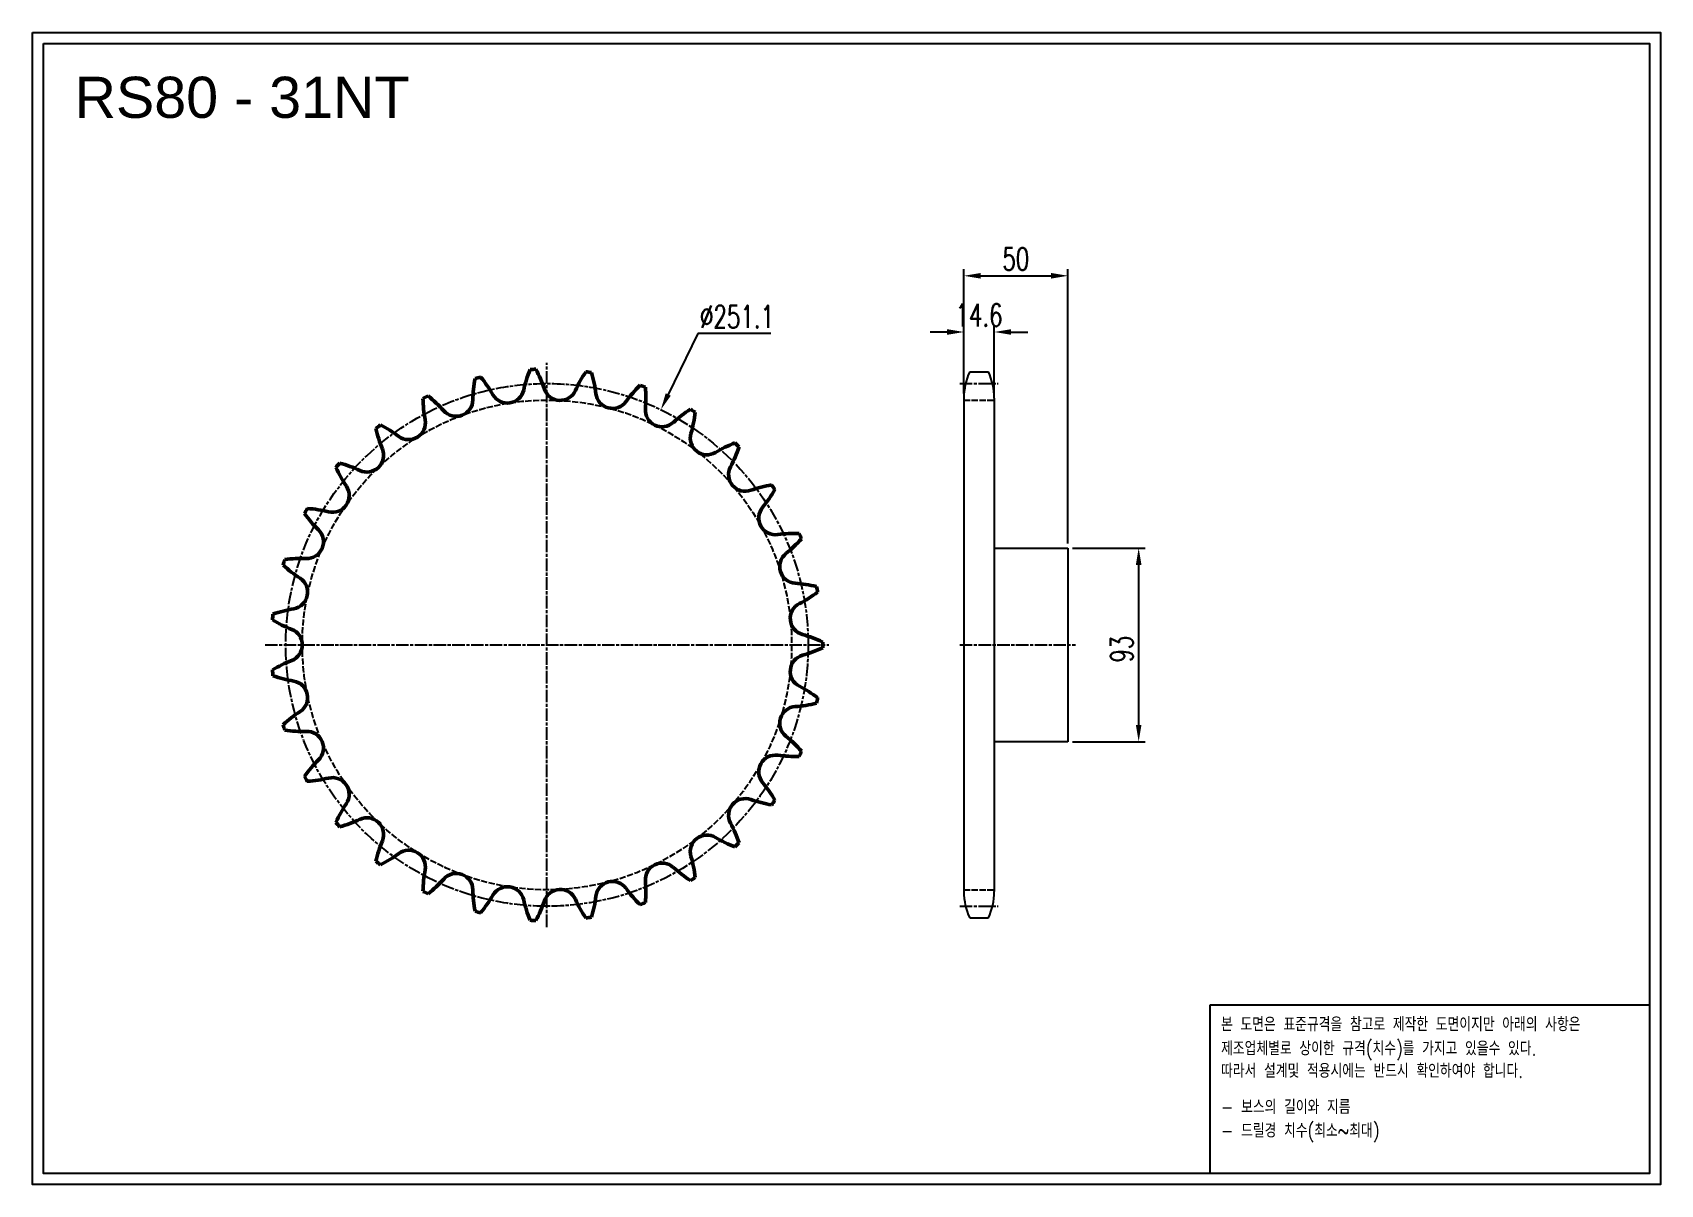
# Model space of a CAD drawing. Header units: millimetres. Extents: x -68212 to -67429, y 16933 to 17486.
import ezdxf

# ---------------------------------------------------------------- set-up
doc = ezdxf.new("R2010")
doc.units = ezdxf.units.MM
for name, pattern in [('AM_ISO02W050', [7.5, 6, -1.5]), ('AM_ISO02W050x2', [3.75, 3, -0.75]), ('AM_ISO08W050', [18, 12, -1.5, 3, -1.5]), ('AM_ISO08W050x2', [9, 6, -0.75, 1.5, -0.75])]:
    doc.linetypes.add(name, pattern=pattern)
for name, color, linetype, lineweight in [('AM_0N', 7, 'Continuous', 50), ('AM_3N', 6, 'AM_ISO02W050', 25), ('AM_7', 4, 'AM_ISO08W050', 25), ('AM_7N', 4, 'AM_ISO08W050', 25)]:
    doc.layers.add(name, color=color, linetype=linetype, lineweight=lineweight)
doc.layers.add('S-DIM', color=7, linetype='Continuous')
doc.styles.add('HAN', font='ROMANS.shx', dxfattribs={"width": 0.7, "bigfont": 'whgtxt.shx'})
doc.styles.add('HSG', font='SIMPLEX.shx', dxfattribs={"width": 0.7, "bigfont": 'HSG.shx'})
doc.styles.get("Standard").update_dxf_attribs({"font": 'arial.ttf'})
doc.dimstyles.new('APP23', dxfattribs={"dimscale": 4.5, "dimtxt": 2.4, "dimasz": 1.8, "dimexe": 0.7, "dimexo": 0.5, "dimgap": 0.6, "dimtad": 1, "dimtoh": 1, "dimdec": 1, "dimrnd": 0.01, "dimzin": 9, "dimdsep": 46, "dimtxsty": 'HSG', "dimcen": 0, "dimclrd": 1, "dimclre": 1, "dimclrt": 256, "dimazin": 2, "dimtp": 1, "dimtm": 1, "dimtfac": 0.5, "dimtdec": 1, "dimtix": 1, "dimtofl": 0, "dimtmove": 0, "dimatfit": 3, "dimfxl": 0, "dimtvp": 1, "dimtolj": 2, "dimlwd": -1, "dimlwe": -1, "dimarcsym": 0})

# ---------------------------------------------------------------- blocks, each defined once
blk = doc.blocks.new('*D1')
at = {"layer": 'Defpoints', "color": 0, "transparency": 16777216}
for p in [(-67714.16, 17238.53), (-67714.16, 17145.53), (-67680.14, 17145.53)]:
    blk.add_point(p, dxfattribs=at)
at = {"layer": 'S-DIM', "color": 1, "transparency": 16777216}
for p, q in [((-67711.91, 17238.53), (-67676.99, 17238.53)), ((-67680.14, 17230.43), (-67680.14, 17153.63)), ((-67711.91, 17145.53), (-67676.99, 17145.53))]:
    blk.add_line(p, q, dxfattribs=at)
for points in [[(-67681.49, 17230.43), (-67678.79, 17230.43), (-67680.14, 17238.53)], [(-67681.49, 17153.63), (-67678.79, 17153.63), (-67680.14, 17145.53)]]:
    blk.add_solid(points, dxfattribs=at)
at = {"layer": 'S-DIM', "transparency": 16777216, "insert": (-67688.24, 17189.99), "char_height": 10.8, "attachment_point": 5, "rotation": 90, "style": 'HSG'}
blk.add_mtext('\\A2;93', dxfattribs=at)
blk = doc.blocks.new('*D2')
at = {"layer": 'Defpoints', "color": 0, "transparency": 16777216}
for p in [(-67749.56, 17342.31), (-67764.16, 17310.47), (-67749.56, 17309.62)]:
    blk.add_point(p, dxfattribs=at)
at = {"layer": 'S-DIM', "color": 1, "transparency": 16777216}
for p, q in [((-67764.16, 17312.72), (-67764.16, 17345.46)), ((-67749.56, 17311.87), (-67749.56, 17345.46)), ((-67772.26, 17342.31), (-67780.36, 17342.31)), ((-67741.46, 17342.31), (-67733.36, 17342.31))]:
    blk.add_line(p, q, dxfattribs=at)
for points in [[(-67772.26, 17343.66), (-67772.26, 17340.96), (-67764.16, 17342.31)], [(-67741.46, 17343.66), (-67741.46, 17340.96), (-67749.56, 17342.31)]]:
    blk.add_solid(points, dxfattribs=at)
at = {"layer": 'S-DIM', "transparency": 16777216, "insert": (-67756.86, 17350.41), "char_height": 10.8, "attachment_point": 5, "style": 'HSG'}
blk.add_mtext('\\A2;14.6', dxfattribs=at)
blk = doc.blocks.new('*D3')
at = {"layer": 'Defpoints', "color": 0, "transparency": 16777216}
for p in [(-67714.16, 17369.31), (-67764.16, 17310.47), (-67714.16, 17238.53)]:
    blk.add_point(p, dxfattribs=at)
at = {"layer": 'S-DIM', "color": 1, "transparency": 16777216}
for p, q in [((-67764.16, 17312.72), (-67764.16, 17372.46)), ((-67756.06, 17369.31), (-67722.26, 17369.31)), ((-67714.16, 17240.78), (-67714.16, 17372.46))]:
    blk.add_line(p, q, dxfattribs=at)
for points in [[(-67756.06, 17370.66), (-67756.06, 17367.96), (-67764.16, 17369.31)], [(-67722.26, 17370.66), (-67722.26, 17367.96), (-67714.16, 17369.31)]]:
    blk.add_solid(points, dxfattribs=at)
at = {"layer": 'S-DIM', "transparency": 16777216, "insert": (-67739.16, 17377.41), "char_height": 10.8, "attachment_point": 5, "style": 'HSG'}
blk.add_mtext('\\A2;50', dxfattribs=at)
blk = doc.blocks.new('*D4')
at = {"layer": 'Defpoints', "color": 0, "transparency": 16777216}
for p in [(-67909.77, 17305), (-68019.24, 17079.06)]:
    blk.add_point(p, dxfattribs=at)
at = {"layer": 'S-DIM', "color": 1, "transparency": 16777216}
for p, q in [((-67892.07, 17341.54), (-67906.24, 17312.29)), ((-67856.97, 17341.54), (-67892.07, 17341.54))]:
    blk.add_line(p, q, dxfattribs=at)
blk.add_solid([(-67907.45, 17312.88), (-67905.02, 17311.7), (-67909.77, 17305)], dxfattribs=at)
at = {"layer": 'S-DIM', "transparency": 16777216, "insert": (-67873.17, 17349.64), "char_height": 10.8, "attachment_point": 5, "style": 'HSG'}
blk.add_mtext('\\A2;∅251.1', dxfattribs=at)
blk = doc.blocks.new('notice1')
at = {"color": 4}
blk.add_lwpolyline([(-22142.12, 1735.9), (-22053.8, 1735.9), (-22053.8, 1702.07), (-22142.12, 1702.07)], close=True, dxfattribs=at)
at = {"color": 4, "style": 'HAN', "width": 0.8}
for s, p in [('본 도면은 표준규격을 참고로 제작한 도면이지만 아래의 사항은', (-22139.9, 1730.62)), ('제조업체별로 상이한 규격(치수)를 가지고 있을수 있다.', (-22139.9, 1725.78)), ('따라서 설계및 적용시에는 반드시 확인하여야 합니다.', (-22139.9, 1721.28)), ('- 보스의 길이와 지름', (-22139.9, 1714.03)), ('- 드릴경 치수(최소~최대)', (-22139.9, 1709.27))]:
    blk.add_text(s, height=2.7949, dxfattribs=at).set_placement(p)

msp = doc.modelspace()

# ---------------------------------------------------------------- linework, layer by layer
for p, q in [((-67761.36, 17323.17), (-67752.36, 17323.17)), ((-67764.16, 17310.47), (-67764.16, 17073.59)), ((-67749.56, 17310.47), (-67749.56, 17073.59)), ((-67749.56, 17238.53), (-67714.16, 17238.53)), ((-67714.16, 17238.53), (-67714.16, 17145.53)), ((-67714.16, 17145.53), (-67749.56, 17145.53)), ((-67761.36, 17060.89), (-67752.36, 17060.89))]:
    msp.add_line(p, q)
for points in [[(-68211.74, 17486.11), (-67429.37, 17486.11), (-67429.37, 16932.92), (-68211.74, 16932.92)], [(-68206.47, 17480.84), (-67434.64, 17480.84), (-67434.64, 16938.19), (-68206.47, 16938.19)]]:
    msp.add_lwpolyline(points, close=True)
for centre, start, end in [((-67733.96, 17310.47), 155.13196, 180), ((-67779.76, 17310.47), 0, 24.86804), ((-67733.96, 17073.59), 180, 204.86804), ((-67779.76, 17073.59), 335.13196, 0)]:
    msp.add_arc(centre, 30.2, start, end)
at = {"layer": 'AM_0N'}
for centre, radius, start, end in [((-67914.37, 17300.56), 62.88, 157.82393, 167.25806), ((-67964.5, 17192.03), 132.51, 92.30351, 93.50295), ((-68025.36, 17294.93), 62.88, 18.54839, 27.98252), ((-67893.55, 17288.24), 62.88, 146.21103, 155.64516), ((-67964.5, 17192.03), 132.51, 80.6906, 81.89004), ((-68003.4, 17305.07), 62.88, 6.93548, 16.36962), ((-67937.24, 17308.43), 62.88, 169.43683, 178.87097), ((-67964.5, 17192.03), 132.51, 103.91641, 105.11585), ((-68044.83, 17280.57), 62.88, 30.16129, 39.59542), ((-67983.53, 17316.19), 8.02, 210.16129, 347.25806), ((-67958.14, 17317.48), 8.02, 198.54839, 335.64516), ((-67875.63, 17271.99), 62.88, 134.59812, 144.03226), ((-67964.5, 17192.03), 132.51, 69.0777, 70.27714), ((-67979.85, 17310.59), 62.88, 355.32258, 4.75672), ((-67964.5, 17192.03), 132.51, 115.52931, 116.72875), ((-67961.23, 17311.53), 62.88, 181.04974, 190.48387), ((-68061.01, 17262.59), 62.88, 41.77419, 51.20833), ((-68008.13, 17309.82), 8.02, 221.77419, 358.87097), ((-67933.02, 17313.63), 8.02, 186.93548, 324.03226), ((-68030.95, 17298.63), 8.02, 233.3871, 10.48387), ((-67909.19, 17304.81), 8.02, 175.32258, 312.41935), ((-67861.36, 17252.46), 62.88, 122.98522, 132.41935), ((-67964.5, 17192.03), 132.51, 57.4648, 58.66424), ((-67955.67, 17311.25), 62.88, 343.70968, 353.14381), ((-67964.5, 17192.03), 132.51, 127.14222, 128.34166), ((-67985.35, 17309.75), 62.88, 192.66264, 202.09677), ((-68073.24, 17241.72), 62.88, 53.3871, 62.82123), ((-67887.62, 17291.36), 8.02, 163.70968, 300.80645), ((-68051.05, 17283.07), 8.02, 245, 22.09677), ((-67851.3, 17230.46), 62.88, 111.37232, 120.80645), ((-67931.86, 17307.03), 62.88, 332.09677, 341.53091), ((-67964.5, 17192.03), 132.51, 45.85189, 47.05133), ((-67964.5, 17192.03), 132.51, 138.75512, 139.95456), ((-68008.62, 17303.14), 62.88, 204.27554, 213.70968), ((-68081.01, 17218.81), 62.88, 65, 74.43413), ((-67869.19, 17273.85), 8.02, 152.09677, 289.19355), ((-68067.6, 17263.79), 8.02, 256.6129, 33.70968), ((-67845.88, 17206.89), 62.88, 99.75941, 109.19355), ((-67964.5, 17192.03), 132.51, 34.23899, 35.43843), ((-67909.37, 17298.11), 62.88, 320.48387, 329.91801), ((-67964.5, 17192.03), 132.51, 150.36802, 151.56746), ((-68030.08, 17291.98), 62.88, 215.88845, 225.32258), ((-68084.02, 17194.81), 62.88, 76.6129, 86.04704), ((-67854.68, 17252.99), 8.02, 140.48387, 277.58065), ((-68079.94, 17241.57), 8.02, 268.22581, 45.32258), ((-67845.32, 17182.71), 62.88, 88.14651, 97.58065), ((-67964.5, 17192.03), 132.51, 22.62609, 23.82553), ((-67844.65, 17229.63), 8.02, 128.87097, 265.96774), ((-67889.15, 17284.84), 62.88, 308.87097, 318.3051), ((-67964.5, 17192.03), 132.51, 161.98093, 163.18036), ((-68048.86, 17276.74), 62.88, 227.50135, 236.93548), ((-68082.13, 17170.7), 62.88, 88.22581, 97.65994), ((-68087.55, 17217.32), 8.02, 279.83871, 56.93548), ((-67849.64, 17158.91), 62.88, 76.53361, 85.96774), ((-67964.5, 17192.03), 132.51, 11.01318, 12.21262), ((-67872.01, 17267.77), 62.88, 297.25806, 306.6922), ((-67964.5, 17192.03), 132.51, 173.59383, 174.79327), ((-68075.43, 17147.45), 62.88, 99.83871, 109.27284), ((-67839.54, 17204.74), 8.02, 117.25806, 254.35484), ((-68064.19, 17258.02), 62.88, 239.11425, 248.54839), ((-68090.12, 17192.03), 8.02, 291.45161, 68.54839), ((-67858.66, 17136.46), 62.88, 64.9207, 74.35484), ((-67858.66, 17247.6), 62.88, 285.64516, 295.0793), ((-67964.5, 17192.03), 132.51, 359.40028, 0.59972), ((-68064.19, 17126.04), 62.88, 111.45161, 120.88575), ((-67839.54, 17179.32), 8.02, 105.64516, 242.74194), ((-67964.5, 17192.03), 132.51, 185.20673, 186.40617), ((-68075.43, 17236.61), 62.88, 250.72716, 260.16129), ((-68087.55, 17166.74), 8.02, 303.06452, 80.16129), ((-67872.01, 17116.29), 62.88, 53.3078, 62.74194), ((-67964.5, 17192.03), 132.51, 347.78738, 348.98682), ((-68048.86, 17107.32), 62.88, 123.06452, 132.49865), ((-67844.65, 17154.43), 8.02, 94.03226, 231.12903), ((-67849.64, 17225.15), 62.88, 274.03226, 283.46639), ((-67964.5, 17192.03), 132.51, 196.81964, 198.01907), ((-68082.13, 17213.36), 62.88, 262.34006, 271.77419), ((-68079.94, 17142.49), 8.02, 314.67742, 91.77419), ((-67889.15, 17099.22), 62.88, 41.6949, 51.12903), ((-68030.08, 17092.08), 62.88, 134.67742, 144.11155), ((-67854.68, 17131.07), 8.02, 82.41935, 219.51613), ((-67845.32, 17201.35), 62.88, 262.41935, 271.85349), ((-67964.5, 17192.03), 132.51, 336.17447, 337.37391), ((-67964.5, 17192.03), 132.51, 208.43254, 209.63198), ((-68084.02, 17189.25), 62.88, 273.95296, 283.3871), ((-68067.6, 17120.27), 8.02, 326.29032, 103.3871), ((-67909.37, 17085.95), 62.88, 30.08199, 39.51613), ((-68008.62, 17080.92), 62.88, 146.29032, 155.72446), ((-67869.19, 17110.21), 8.02, 70.80645, 207.90323), ((-67845.88, 17177.17), 62.88, 250.80645, 260.24059), ((-67964.5, 17192.03), 132.51, 324.56157, 325.76101), ((-67964.5, 17192.03), 132.51, 220.04544, 221.24488), ((-68081.01, 17165.25), 62.88, 285.56587, 295), ((-68051.05, 17100.99), 8.02, 337.90323, 115), ((-67931.86, 17077.03), 62.88, 18.46909, 27.90323), ((-67985.35, 17074.31), 62.88, 157.90323, 167.33736), ((-67887.62, 17092.7), 8.02, 59.19355, 196.29032), ((-67851.3, 17153.6), 62.88, 239.19355, 248.62768), ((-67964.5, 17192.03), 132.51, 312.94867, 314.14811), ((-67964.5, 17192.03), 132.51, 231.65834, 232.85778), ((-68073.24, 17142.34), 62.88, 297.17877, 306.6129), ((-68030.95, 17085.43), 8.02, 349.51613, 126.6129), ((-67909.19, 17079.25), 8.02, 47.58065, 184.67742), ((-67955.67, 17072.81), 62.88, 6.85619, 16.29032), ((-67961.23, 17072.53), 62.88, 169.51613, 178.95026), ((-68061.01, 17121.47), 62.88, 308.79167, 318.22581), ((-68008.13, 17074.24), 8.02, 1.12903, 138.22581), ((-67861.36, 17131.6), 62.88, 227.58065, 237.01478), ((-67964.5, 17192.03), 132.51, 301.33576, 302.5352), ((-67964.5, 17192.03), 132.51, 243.27125, 244.47069), ((-67937.24, 17075.63), 62.88, 181.12903, 190.56317), ((-68044.83, 17103.49), 62.88, 320.40458, 329.83871), ((-67983.53, 17067.87), 8.02, 12.74194, 149.83871), ((-67958.14, 17066.58), 8.02, 24.35484, 161.45161), ((-68003.4, 17078.99), 62.88, 343.63038, 353.06452), ((-67933.02, 17070.43), 8.02, 35.96774, 173.06452), ((-67875.63, 17112.07), 62.88, 215.96774, 225.40188), ((-67979.85, 17073.47), 62.88, 355.24328, 4.67742), ((-67964.5, 17192.03), 132.51, 254.88415, 256.08359), ((-67914.37, 17083.5), 62.88, 192.74194, 202.17607), ((-68025.36, 17089.13), 62.88, 332.01748, 341.45161), ((-67893.55, 17095.82), 62.88, 204.35484, 213.78897), ((-67964.5, 17192.03), 132.51, 289.72286, 290.9223), ((-67964.5, 17192.03), 132.51, 266.49705, 267.69649), ((-67964.5, 17192.03), 132.51, 278.10996, 279.3094)]:
    msp.add_arc(centre, radius, start, end, dxfattribs=at)
at = {"layer": 'AM_3N', "linetype": 'AM_ISO02W050x2'}
for p, q in [((-67764.16, 17309.62), (-67749.56, 17309.62)), ((-67764.16, 17074.44), (-67749.56, 17074.44))]:
    msp.add_line(p, q, dxfattribs=at)
msp.add_circle((-67964.5, 17192.03), 117.59, dxfattribs=at)
at = {"layer": 'AM_7', "linetype": 'AM_ISO08W050x2'}
for p, q in [((-67766.1, 17317.56), (-67747.62, 17317.56)), ((-67766.1, 17192.03), (-67710.44, 17192.03)), ((-67766.1, 17066.5), (-67747.62, 17066.5))]:
    msp.add_line(p, q, dxfattribs=at)
msp.add_circle((-67964.5, 17192.03), 125.53, dxfattribs=at)
at = {"layer": 'AM_7N', "linetype": 'AM_ISO08W050x2'}
for p, q in [((-67964.5, 17056.52), (-67964.5, 17327.54)), ((-68100.01, 17192.03), (-67829, 17192.03))]:
    msp.add_line(p, q, dxfattribs=at)

# ---------------------------------------------------------------- block references
at = {"xscale": 2.3911759872, "yscale": 2.3911759872, "zscale": 2.3911759872}
msp.add_blockref('notice1', (-14700.13, 12868.25), dxfattribs=at)

# ---------------------------------------------------------------- texts
msp.add_text('RS80 - 31NT', height=19.7568).set_placement((-68191.59, 17445.15))

# ---------------------------------------------------------------- dimensions: what is measured, and where the dimension line sits
at = {"layer": 'S-DIM'}
dim = msp.add_linear_dim(base=(-67714.16, 17369.31), p1=(-67764.16, 17310.47), p2=(-67714.16, 17238.53), dimstyle='APP23', dxfattribs=at)
dim.commit()
dim.dimension.update_dxf_attribs({"geometry": '*D3', "text_midpoint": (-67739.16, 17377.41)})
dim = msp.add_diameter_dim_2p(p1=(-68019.24, 17079.06), p2=(-67909.77, 17305), dimstyle='APP23', dxfattribs=at)
dim.commit()
dim.dimension.update_dxf_attribs({"geometry": '*D4', "text_midpoint": (-67873.17, 17341.54), "dimtype": 131})
dim = msp.add_linear_dim(base=(-67749.56, 17342.31), p1=(-67764.16, 17310.47), p2=(-67749.56, 17309.62), dimstyle='APP23', dxfattribs=at)
dim.commit()
dim.dimension.update_dxf_attribs({"geometry": '*D2', "text_midpoint": (-67756.86, 17342.31), "dimtype": 128})
dim = msp.add_linear_dim(base=(-67680.14, 17145.53), p1=(-67714.16, 17238.53), p2=(-67714.16, 17145.53), angle=90, dimstyle='APP23', dxfattribs=at)
dim.commit()
dim.dimension.update_dxf_attribs({"geometry": '*D1', "text_midpoint": (-67680.14, 17189.99), "dimtype": 128})

doc.saveas('drawing.dxf')
